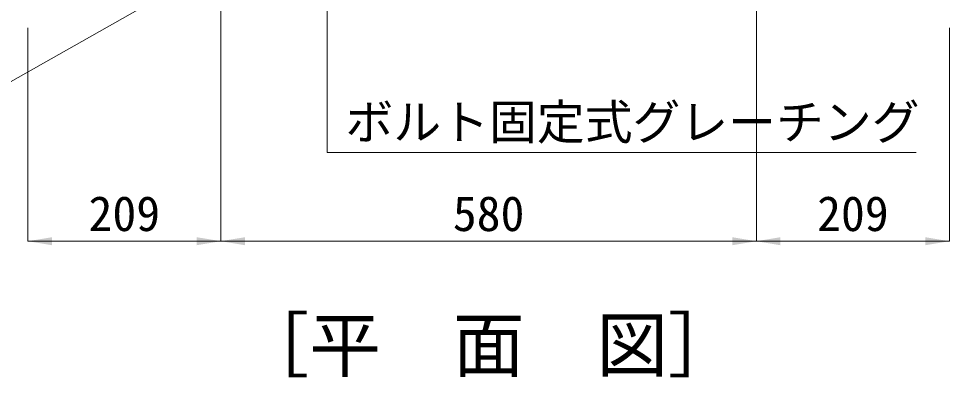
# Model space of a CAD drawing. Units: millimetres at full size. Extents: x 63886 to 97934, y 3628 to 26930.
# Drawn here: x 67875 to 68883, y 8801 to 9190 of the extents above; entities that cross this region are included whole.
import ezdxf
from ezdxf.enums import TextEntityAlignment as Align

# ---------------------------------------------------------------- set-up
doc = ezdxf.new("R2010")
doc.units = ezdxf.units.MM
doc.header["$LTSCALE"] = 30
doc.layers.add('寸法線', color=7, linetype='Continuous', lineweight=9)
doc.layers.add('引出線', color=4, linetype='Continuous', lineweight=9)
doc.layers.add('文字', color=7, linetype='Continuous')
doc.styles.add('ＭＳ ゴシック', font='')
doc.styles.get('ＭＳ ゴシック').set_extended_font_data('MS Gothic')

# ---------------------------------------------------------------- blocks, each defined once
blk = doc.blocks.new('filled_arrow')
at = {"color": 0, "linetype": 'Continuous', "lineweight": -2}
blk.add_solid([(7.5, 1.25), (0, 0), (7.5, -1.25)], dxfattribs=at)

msp = doc.modelspace()

# ---------------------------------------------------------------- linework, layer by layer
at = {"layer": '寸法線'}
for p, q in [((68093.76, 9200.86), (68093.76, 8948.37)), ((68093.76, 9200.86), (68093.76, 8948.37)), ((68673.76, 9200.86), (68673.76, 8948.37)), ((68673.76, 9200.86), (68673.76, 8948.37)), ((67884.76, 9179.86), (67884.76, 8948.37)), ((68882.76, 9179.86), (68882.76, 8948.37)), ((67884.76, 8948.37), (68093.76, 8948.37)), ((68093.76, 8948.37), (68673.76, 8948.37)), ((68673.76, 8948.37), (68882.76, 8948.37))]:
    msp.add_line(p, q, dxfattribs=at)
at = {"layer": '引出線'}
for points in [[(68208.76, 9252.36), (68208.76, 9044.62), (68846.63, 9044.62)], [(68039.76, 9219.86), (67805.06, 9086.9), (67477.85, 9086.9)]]:
    msp.add_lwpolyline(points, dxfattribs=at)

# ---------------------------------------------------------------- block references
at = {"layer": '寸法線', "xscale": 3.47, "yscale": 3.47}
for p in [(67884.76, 8948.37), (68093.76, 8948.37), (68673.76, 8948.37)]:
    msp.add_blockref('filled_arrow', p, dxfattribs=at)
at = {"layer": '寸法線', "xscale": 3.47, "yscale": 3.47, "rotation": 180}
for p in [(68093.76, 8948.37), (68673.76, 8948.37), (68882.76, 8948.37)]:
    msp.add_blockref('filled_arrow', p, dxfattribs=at)

# ---------------------------------------------------------------- texts
at = {"layer": '寸法線', "style": 'ＭＳ ゴシック'}
for s, p in [('209', (67989.26, 8978.37)), ('580', (68383.76, 8978.37)), ('209', (68778.26, 8978.37))]:
    msp.add_text(s, height=37.98, dxfattribs=at).set_placement(p, align=Align.MIDDLE_CENTER)
at = {"layer": '引出線', "style": 'ＭＳ ゴシック'}
msp.add_text('ボルト固定式グレーチング', height=37.98, dxfattribs=at).set_placement((68228.76, 9096.68), align=Align.TOP_LEFT)
at = {"layer": '文字', "style": 'ＭＳ ゴシック'}
msp.add_text('［平\u3000面\u3000図］', height=56.96, dxfattribs=at).set_placement((68383.76, 8790.23), align=Align.BOTTOM_CENTER)

doc.saveas('drawing.dxf')
